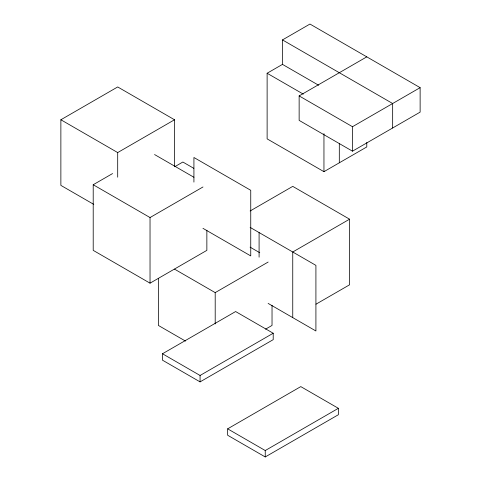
<?xml version="1.0" encoding="UTF-8"?>
<svg xmlns="http://www.w3.org/2000/svg" width="481" height="481" viewBox="0 0 481 481"><rect width="100%" height="100%" fill="white"/><g stroke="black" fill="none" stroke-linecap="round" stroke-linejoin="round"><path stroke-width="0.72" d="M93.801 204.395L60.871 185.383L60.871 119.763L117.695 86.953L174.525 119.763L174.525 166.739M318.65 85.257L282.485 64.382L282.485 39.911L309.962 24.05L420.129 87.656L420.129 112.127L352.483 151.178L299.14 120.382L299.14 95.911L366.787 56.86M60.871 119.763L117.695 152.573L174.525 119.763M366.787 142.472L366.787 146.945L323.953 171.675L267.123 138.871L267.123 73.25L282.485 64.382M206.86 230.231L206.86 250.36L150.03 283.171L93.206 250.36L93.206 184.74L112.578 173.557M175.114 166.498L182.864 162.025L193.843 168.362M93.206 184.74L150.03 217.55L202.982 186.977M299.14 95.911L352.483 126.713L420.129 87.656M250.126 210.985L292.749 186.375L349.573 219.186L349.573 284.806L315.993 304.19M174.519 269.132L215.199 292.622L268.151 262.049M349.573 219.186L292.749 251.996L292.749 317.61M162.482 353.763L235.618 311.544L273.208 333.243L273.208 339.658L200.072 381.878L162.482 360.179L162.482 353.763L200.072 375.469L273.208 333.243M265.572 329.16L272.03 325.433L272.03 305.297M227.651 428.836L300.787 386.61L338.377 408.315L338.377 414.724L265.241 456.95L227.651 435.245L227.651 428.836L265.241 450.541L338.377 408.315M282.485 39.911L392.658 103.517L392.658 127.988M267.123 73.25L303.289 94.126M154.551 154.545L193.945 177.285M250.126 227.387L315.915 265.374L315.915 330.988L268.127 303.403M250.072 247.138L259.758 252.729M202.958 228.331L250.745 255.916L250.745 190.302L193.921 157.491L193.921 182.101M185.498 341.089L158.375 325.433L158.375 278.457M352.483 126.713L352.483 151.178M339.309 143.422L339.309 162.806M323.953 133.646L323.953 171.675M265.241 450.541L265.241 456.95M259.091 232.563L259.091 257.167M215.199 292.622L215.199 323.941M200.072 375.469L200.072 381.878M150.03 217.55L150.03 283.171M117.695 152.573L117.695 177.182"/></g></svg>
